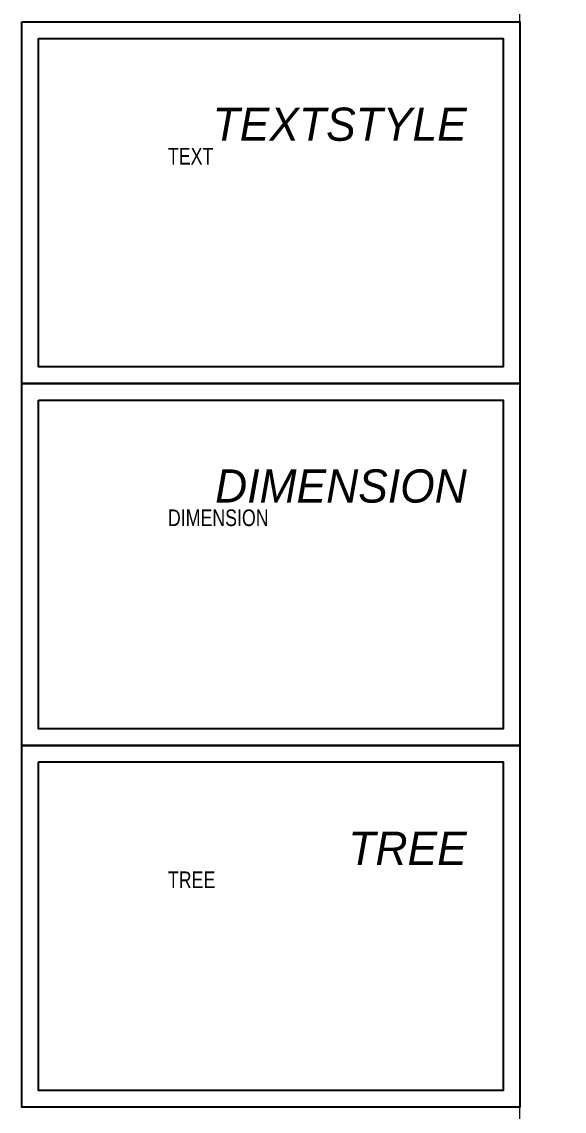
# Model space of a CAD drawing. Header units: millimetres. Extents: x 21129 to 2803301, y -510327 to 166837.
# Drawn here: x 398892 to 447892, y -130830 to -32363 of the extents above; entities that cross this region are included whole.
import ezdxf

# ---------------------------------------------------------------- set-up
doc = ezdxf.new("R2010")
doc.units = ezdxf.units.MM
doc.layers.add('....01_TNT_A_DRAWING', color=7, linetype='Continuous')
doc.layers.add('....20_TNT_N_TEXT', color=9, linetype='Continuous')
doc.layers.add('...19_TNT_LINE_LAYOUT', color=250, linetype='Continuous', lineweight=0, plot=False)
doc.styles.add('.TNT_A_TXT_1_MAIN', font='')
doc.styles.add('.TNT_A_TXT_3_NOTE', font='uromans.shx', dxfattribs={"width": 0.8})
doc.styles.get('.TNT_A_TXT_1_MAIN').set_extended_font_data('UNI HelvetIns (H)')

# ---------------------------------------------------------------- blocks, each defined once
blk = doc.blocks.new('.TNT_KHUNG LAYOUT_2')
at = {"color": 250}
blk.add_lwpolyline([(0, 327), (450, 327), (450, 0), (0, 0)], close=True, dxfattribs=at)
at = {"color": 14}
blk.add_lwpolyline([(15, 312), (435, 312), (435, 15), (15, 15)], close=True, dxfattribs=at)

msp = doc.modelspace()

# ---------------------------------------------------------------- linework, layer by layer
at = {"layer": '...19_TNT_LINE_LAYOUT', "linetype": 'Continuous'}
msp.add_lwpolyline([(443892.4, 163837.1), (1743892.4, 163837.1), (1743892.4, -510326.6), (443892.4, -510326.6)], close=True, dxfattribs=at)

# ---------------------------------------------------------------- block references
at = {"layer": '....01_TNT_A_DRAWING', "xscale": 100, "yscale": 100, "zscale": 100}
for p in [(398892.4, -65062.9), (398892.4, -97762.9), (398892.4, -130462.9)]:
    msp.add_blockref('.TNT_KHUNG LAYOUT_2', p, dxfattribs=at)

# ---------------------------------------------------------------- texts
at = {"layer": '....20_TNT_N_TEXT', "attachment_point": 9}
for s, insert, char_height, width, style in [('{\\fUNI HelvetIns (H)|b0|i1|c0|p18;TEXTSTYLE}', (439092.4, -43162.9), 3000, 33013.349, '.TNT_A_TXT_1_MAIN'), ('\\pxqj;TEXT', (439092.4, -45262.9), 1500, 27000, '.TNT_A_TXT_3_NOTE'), ('{\\fUNI HelvetIns (H)|b0|i1|c0|p18;DIMENSION}', (439092.4, -75862.9), 3000, 33013.349, '.TNT_A_TXT_1_MAIN'), ('\\pxqj;DIMENSION', (439092.4, -77962.9), 1500, 27000, '.TNT_A_TXT_3_NOTE'), ('{\\fUNI HelvetIns (H)|b0|i1|c163|p18;TREE}', (439092.4, -108562.9), 3000, 33013.349, '.TNT_A_TXT_1_MAIN'), ('\\pxqj;TREE', (439092.4, -110662.9), 1500, 27000, '.TNT_A_TXT_3_NOTE')]:
    msp.add_mtext(s, dxfattribs=dict(at, insert=insert, char_height=char_height, width=width, style=style))

doc.saveas('drawing.dxf')
